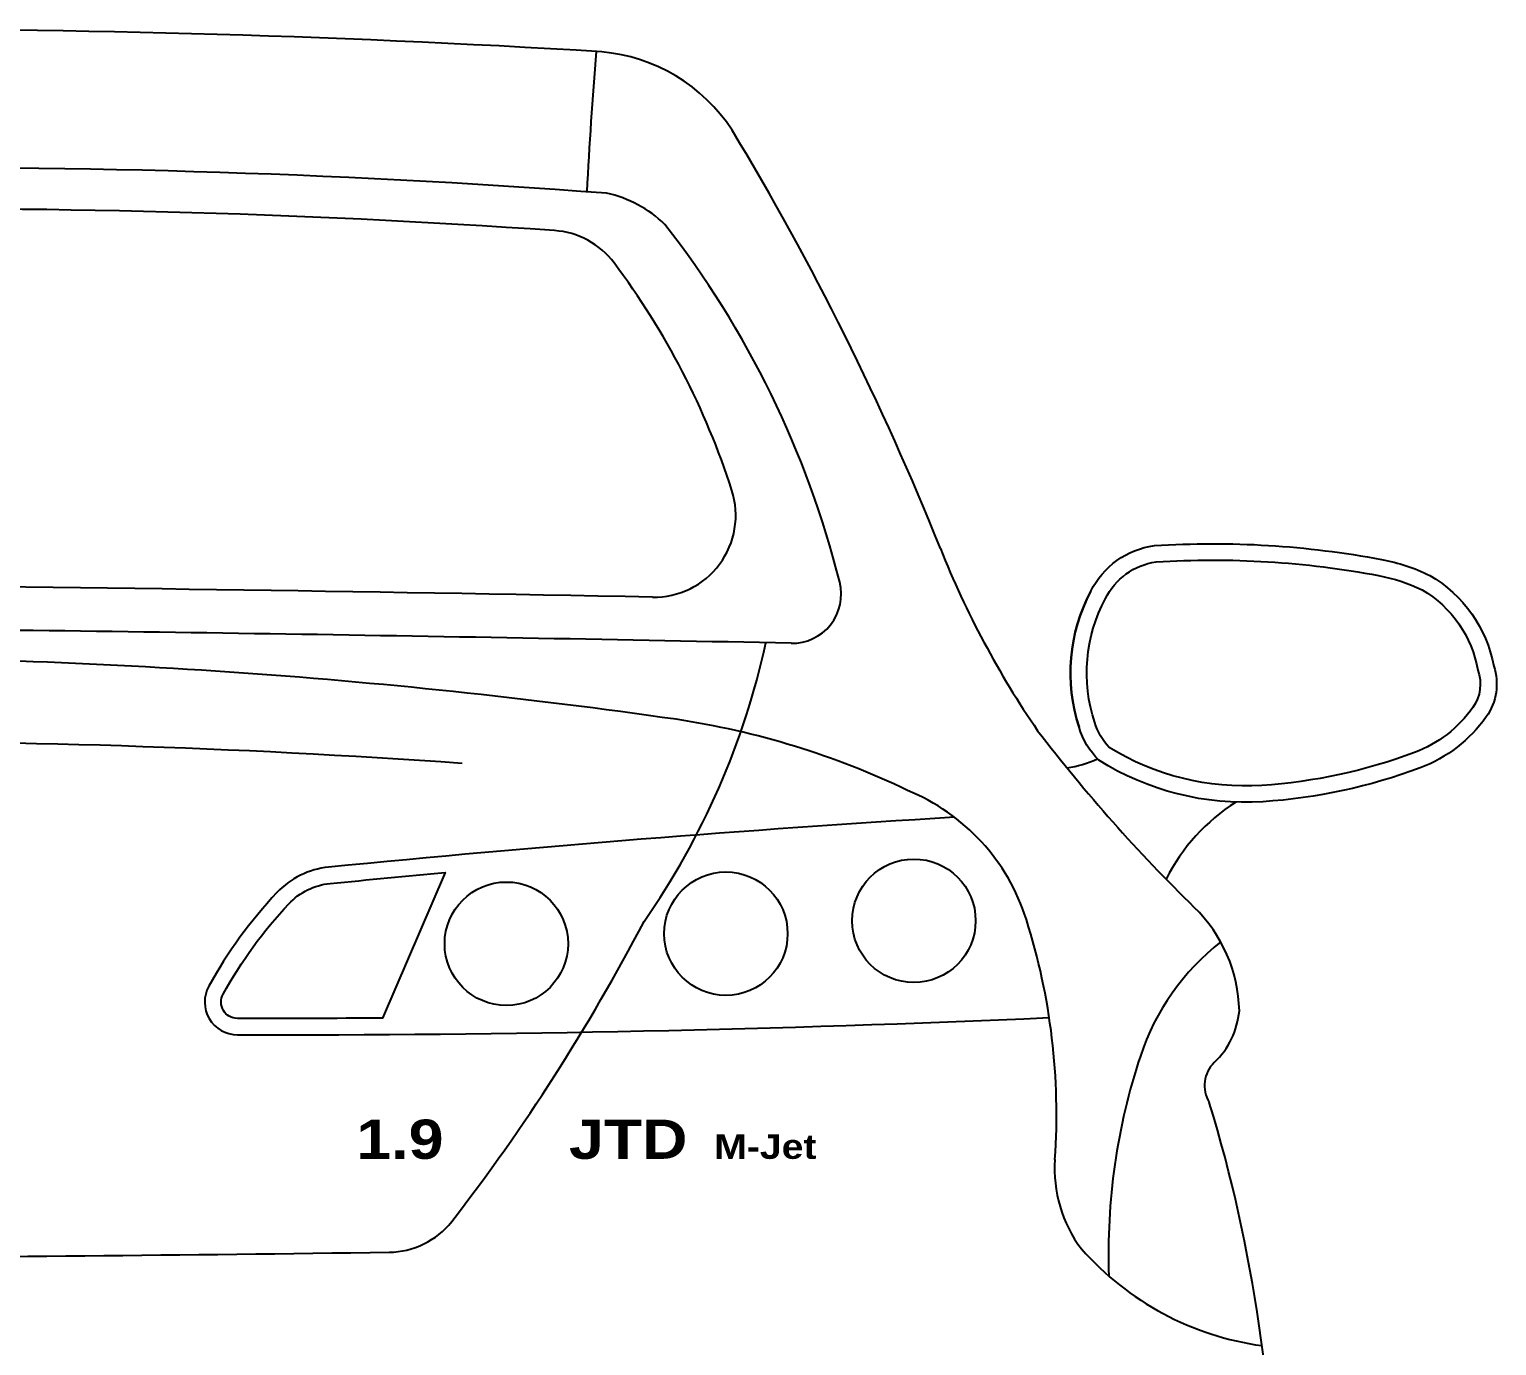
# Model space of a CAD drawing. Extents: x -3644356 to -3532817, y -18707075 to -18638610.
# Drawn here: x -3605125 to -3604227, y -18666137 to -18665332 of the extents above; entities that cross this region are included whole.
import ezdxf

# ---------------------------------------------------------------- set-up
doc = ezdxf.new("R2010")
doc.units = 0
doc.header["$LTSCALE"] = 0.5
doc.layers.add('AUTO', color=8, linetype='Continuous')
doc.styles.add('ALFA', font='')
doc.styles.get('ALFA').set_extended_font_data('Arial Black')

# ---------------------------------------------------------------- blocks, each defined once
blk = doc.blocks.new('car_back')
at = {"layer": 'AUTO'}
for points in [[(1603.037512536626, 1073.643540096236, -0.2492719141475719), (1641.883902334608, 1101.46104269661, -0.06300858991303537), (1780.872990881093, 1092.975289628725, -0.06907010301024252), (1810.384181177244, 1083.272976465523, -0.2183091639054919), (1849.469472089317, 1027.849014118314, -0.2390393034864987), (1844.857970813289, 996.7267379335826, -0.1498217030666625), (1804.507081161719, 965.6044356751954, -0.07377071457581444), (1708.241436303593, 944.8562428607838, -0.1576098831680681), (1607.940718079451, 970.2151509836549, -0.1266233853939054), (1595.835458983667, 990.3870043841889, -0.2039406301366931)], [(1611.934695301112, 1069.075947312871, -0.2480529797394068), (1642.888544513844, 1091.505111673847, -0.06286072911388105), (1779.05115280766, 1083.142576748738, -0.0682786907051209), (1805.661560015753, 1074.450361191994, -0.219682298855792), (1839.768430999946, 1025.301138305687, -0.2460335435921336), (1836.698183760513, 1002.507557533681, -0.1498217030672517), (1800.988476573955, 974.9649603269063, -0.07377071457588545), (1707.591807959601, 954.8351197021548, -0.1557568015865081), (1614.226611902006, 978.0815308669116, -0.1203793929161738), (1605.384397164918, 993.3602346307598, -0.2047105069573369)]]:
    blk.add_lwpolyline(points, format="xyb", close=True, dxfattribs=at)
at = {"layer": 'AUTO', "color": 252}
blk.add_lwpolyline([(1112.378268138506, 882.4194953970145, -0.1816222003929863), (1137.615704962052, 894.8476052551996, -0.001720982304094977), (1207.942843774799, 901.5359224476852), (1169.777934215032, 812.5002463290002, -0.002103100517149229), (1080.911373062991, 812.3355384927709, -0.5700767191614743), (1072.178622537758, 827.1653754443396, -0.06253615699591578)], format="xyb", close=True, dxfattribs=at)
for centre in [(1494.767457143404, 872.0478640455985), (1379.772058485541, 864.1488278384786), (1245.464433443267, 858.0051445992431)]:
    blk.add_circle(centre, 37.74657111733859, dxfattribs=at)
at = {"layer": 'AUTO'}
for centre, radius, start, end in [((855.5004045460373, -5891.541123366216), 7308.740616250201, 86.4834882476287, 90.4233319594322), ((3874.682046908885, 1185.72612067638), 2583.406724161985, 175.1612538018397, 177.0679031608439), ((1294.480754349381, 1297.64393536374), 106.2032416989104, 33.04605202792385, 84.97092565872975), ((-112.2804158111103, 450.9405446678866), 1748.056907231647, 21.78479575612073, 31.16462660556044), ((890.5539747397415, -4234.608485803241), 5567.167760892807, 85.71246437590169, 90.9165584303173), ((1291.705122970045, 1245.951406537788), 72.60680519812476, 45.6882362341597, 78.0286447393748), ((890.5539747397415, -4259.745321776951), 5567.167760892807, 86.04150382812895, 90.9165584303173), ((1271.425260041375, 1244.260234712507), 50, 36.97305998769882, 86.04150382812895), ((879.2099912003614, 935.944037304027), 587.8643156971804, 14.08942673796702, 38.00441659367105), ((936.0290747457184, 991.7682432552101), 469.8128236022152, 17.77951813927928, 36.97305998769882), ((1335.791054618079, 1119.960155283567), 50, 268.9040370798676, 17.77951813927928), ((2042.099531354383, 1311.967963318457), 572.012309928874, 201.7847957561207, 214.4606941767638), ((153.4447474293411, -60684.31295849633), 61765.58151399064, 88.90403707986763, 89.39883165740899), ((1420.292049621232, 1071.74831110693), 30, 268.8253191114004, 14.08942673796702), ((1697.251408772077, 1023.553854673635), 106.7016158717817, 152.0022434350997, 198.1097018923888), ((153.4447474293411, -60710.84626507765), 61765.58151399064, 88.82531911140038, 89.39883165740899), ((941.9325520270504, 1142.754975412972), 473.1449989215854, 325.0351798383256, 347.7134470447011), ((819.1691025593318, -2714.634912949638), 3747.574206909906, 81.86702104256247, 90.27013975831137), ((1275.430279722903, 502.4069200223312), 498.3522822443091, 64.3797133366077, 81.47082633086332), ((2357.56252048444, 1589.87536887906), 990.6624468544622, 217.3905972624366, 225.7522306698282), ((842.5748316682875, -4319.669830920175), 5301.258074577381, 85.93492548456517, 90.44393952397613), ((1579.014009021688, 1033.219944648794), 68.22649261376974, 277.8409269317354, 294.3232271277391), ((1442.890164155513, 834.6403112016851), 126.5864875011127, 17.5582959763684, 67.70189417607823), ((1756.502507294528, 843.0206241069827), 120.4808920962325, 122.5341836045324, 153.1232575127888), ((2144.360644975677, -9317.911323303124), 10272.25999997519, 93.48686046337745, 95.62986717964691), ((1141.539772136603, 855.0405493880389), 50, 95.62986717964691, 136.8057732365342), ((1312.30329332361, 694.7153059706325), 284.2314322312857, 136.8057732365342, 151.1193650399697), ((1602.700049426407, 814.9270076050889), 91.17040199659769, 1.319938080955259, 45.75223066982821), ((234.2426142464392, 1444.203443473205), 1236.058817514185, 322.2850668402571, 332.4034460789824), ((1186.662249534391, 753.5652500154683), 395.3352731304706, 356.0220252614562, 17.5582959763684), ((1773.380768550094, 742.8634135256289), 147.5681469843138, 128.0347754472488, 161.6408161450786), ((1080.934900723398, 822.3355108152609), 20, 151.1193650399697, 269.8651963006431), ((1643.964653125498, 821.6646585419076), 50.09671912783581, 313.6616156940417, 354.6884487578604), ((1105.765571910422, 11376.12696955679), 10573.82066916227, 269.8651963006431, 272.5571685838718), ((1997.908112213016, 668.350713047781), 384.1366795169302, 161.6408161450786, 182.0307721889083), ((1692.015460583381, 771.3148725265637), 19.50199529360311, 133.6616156940417, 212.0858204324971), ((794.3573675467633, 492.320063379826), 921.1752746669764, 359.5176552213391, 16.95512610235333), ((1661.839588918723, 720.2695520995185), 81.00747620426425, 175.8444894992373, 217.1592602509577), ((1173.013090261724, 719.315093193436), 50, 270.7588981213685, 321.3179404295479), ((489.7380608832464, 52302.63615778578), 51637.84621224847, 270.3459236488103, 270.7588981213685), ((1732.169201028533, 790.5730703060981), 180.0334150238896, 221.4749019935917, 262.1876669463406)]:
    blk.add_arc(centre, radius, start, end, dxfattribs=at)
at = {"layer": 'AUTO', "color": 9, "style": 'ALFA'}
for s, height, p in [('1.9', 24, (1153.687508435454, 726.4466629441595)), ('JTD', 24, (1283.739760993514, 726.4466629441595)), ('M-Jet', 15, (1372.568389971275, 726.4466629441595))]:
    blk.add_text(s, height=height, dxfattribs=at).set_placement(p)

msp = doc.modelspace()

# ---------------------------------------------------------------- block references
at = {"layer": 'AUTO'}
msp.add_blockref('car_back', (-3606078.604104989, -18666749.24569507), dxfattribs=at)

doc.saveas('drawing.dxf')
